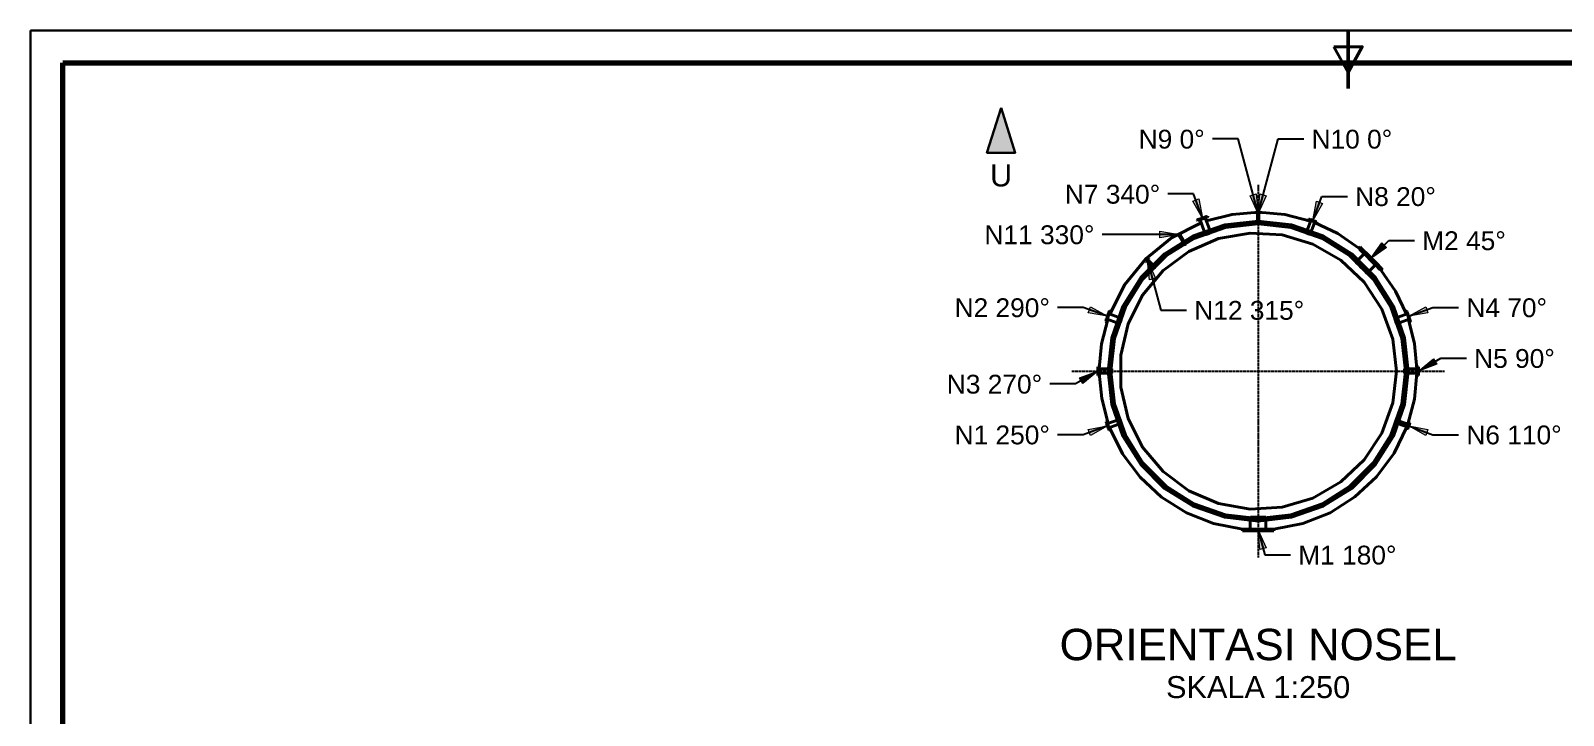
# Model space of a CAD drawing. Header units: millimetres. Extents: x 5 to 415, y 5 to 292.
# Drawn here: x 5 to 243.5, y 185.4 to 292 of the extents above; entities that cross this region are included whole.
import ezdxf
from ezdxf.enums import TextEntityAlignment as Align

# ---------------------------------------------------------------- set-up
doc = ezdxf.new("R2010")
doc.units = ezdxf.units.MM
doc.linetypes.add('DASHED', pattern=[1.524, 1.27, -0.254])
for name, color, linetype in [('PFD-BINGKAI', 7, 'Continuous'), ('PFD-INSTRUMEN', 7, 'Continuous'), ('PFD-PERALATAN', 7, 'Continuous'), ('PFD-SINYAL', 7, 'Continuous'), ('PFD-TEKS', 7, 'Continuous')]:
    doc.layers.add(name, color=color, linetype=linetype)
doc.styles.add('PFD', font='arial.ttf')

msp = doc.modelspace()

# ---------------------------------------------------------------- hatches: boundary and pattern name
at = {"layer": 'PFD-INSTRUMEN'}
for points in [[(187.33, 262.82), (185.84, 265.46), (186.78, 265.81)], [(196, 263.54), (194.74, 266.31), (195.71, 266.57)], [(196, 263.54), (196.29, 266.57), (197.26, 266.31)], [(204.53, 262.44), (205.09, 265.43), (206.03, 265.09)], [(183.73, 260.26), (180.73, 259.76), (180.73, 260.76)], [(213.5, 256.5), (215.26, 258.97), (215.97, 258.26)], [(178.79, 256.21), (180.05, 253.45), (179.08, 253.19)], [(172.56, 247.53), (169.57, 248.09), (169.91, 249.03)], [(219.44, 247.53), (222.09, 249.03), (222.43, 248.09)], [(220.94, 239), (223.29, 240.93), (223.79, 240.07)], [(171.06, 239), (168.71, 237.07), (168.21, 237.93)], [(172.56, 230.47), (169.91, 228.97), (169.57, 229.91)], [(219.44, 230.47), (222.43, 229.91), (222.09, 228.97)], [(196, 214.26), (197.26, 211.49), (196.29, 211.23)]]:
    msp.add_hatch(color=7, dxfattribs=at).paths.add_polyline_path(points)
at = {"layer": 'PFD-PERALATAN'}
msp.add_hatch(color=7, dxfattribs=at).paths.add_polyline_path([(156, 280), (153.8, 273), (158.2, 273)])

# ---------------------------------------------------------------- linework, layer by layer
at = {"layer": 'PFD-BINGKAI', "linetype": 'Continuous', "lineweight": 30, "ltscale": 0.35}
msp.add_lwpolyline([(5, 292), (415, 292), (415, 5), (5, 5)], close=True, dxfattribs=at)
at = {"layer": 'PFD-BINGKAI', "linetype": 'Continuous', "lineweight": 50, "ltscale": 0.35}
msp.add_lwpolyline([(210, 292), (210, 283)], dxfattribs=at)
at = {"layer": 'PFD-BINGKAI', "linetype": 'Continuous', "lineweight": 40, "ltscale": 0.35}
msp.add_lwpolyline([(207.8, 289.5), (212.2, 289.5), (210, 285.5)], close=True, dxfattribs=at)
at = {"layer": 'PFD-BINGKAI', "linetype": 'Continuous', "lineweight": 80, "ltscale": 0.35}
msp.add_lwpolyline([(10, 287), (410, 287), (410, 10), (10, 10)], close=True, dxfattribs=at)
at = {"layer": 'PFD-INSTRUMEN', "linetype": 'Continuous', "lineweight": 25, "ltscale": 0.35}
for points in [[(192.89, 275.14), (188.89, 275.14)], [(196, 263.54), (192.89, 275.14)], [(196, 263.54), (199.11, 275.14)], [(199.11, 275.14), (203.11, 275.14)], [(185.96, 266.57), (181.96, 266.57)], [(187.33, 262.82), (185.96, 266.57)], [(204.53, 262.44), (205.9, 266.2)], [(205.9, 266.2), (209.9, 266.2)], [(175.73, 260.26), (171.73, 260.26)], [(183.73, 260.26), (175.73, 260.26)], [(213.5, 256.5), (216.33, 259.33)], [(216.33, 259.33), (220.33, 259.33)], [(178.79, 256.21), (180.86, 248.49)], [(168.8, 248.9), (164.8, 248.9)], [(172.56, 247.53), (168.8, 248.9)], [(180.86, 248.49), (184.86, 248.49)], [(219.44, 247.53), (223.2, 248.9)], [(223.2, 248.9), (227.2, 248.9)], [(220.94, 239), (224.41, 241)], [(224.41, 241), (228.41, 241)], [(171.06, 239), (167.59, 237)], [(167.59, 237), (163.59, 237)], [(168.8, 229.1), (164.8, 229.1)], [(172.56, 230.47), (168.8, 229.1)], [(219.44, 230.47), (223.2, 229.1)], [(223.2, 229.1), (227.2, 229.1)], [(196, 214.26), (197.04, 210.39)], [(197.04, 210.39), (201.04, 210.39)]]:
    msp.add_lwpolyline(points, dxfattribs=at)
at = {"layer": 'PFD-INSTRUMEN', "linetype": 'Continuous', "lineweight": 5, "ltscale": 0.35}
for points in [[(187.33, 262.82), (185.84, 265.46), (186.78, 265.81)], [(196, 263.54), (194.74, 266.31), (195.71, 266.57)], [(196, 263.54), (196.29, 266.57), (197.26, 266.31)], [(204.53, 262.44), (205.09, 265.43), (206.03, 265.09)], [(183.73, 260.26), (180.73, 259.76), (180.73, 260.76)], [(213.5, 256.5), (215.26, 258.97), (215.97, 258.26)], [(178.79, 256.21), (180.05, 253.45), (179.08, 253.19)], [(172.56, 247.53), (169.57, 248.09), (169.91, 249.03)], [(219.44, 247.53), (222.09, 249.03), (222.43, 248.09)], [(220.94, 239), (223.29, 240.93), (223.79, 240.07)], [(171.06, 239), (168.71, 237.07), (168.21, 237.93)], [(172.56, 230.47), (169.91, 228.97), (169.57, 229.91)], [(219.44, 230.47), (222.43, 229.91), (222.09, 228.97)], [(196, 214.26), (197.26, 211.49), (196.29, 211.23)]]:
    msp.add_lwpolyline(points, close=True, dxfattribs=at)
at = {"layer": 'PFD-PERALATAN', "linetype": 'Continuous', "lineweight": 30, "ltscale": 0.35}
msp.add_lwpolyline([(156, 280), (153.8, 273), (158.2, 273)], close=True, dxfattribs=at)
at = {"layer": 'PFD-PERALATAN', "linetype": 'Continuous', "lineweight": 40, "ltscale": 0.35}
for points in [[(219.35, 239), (218.76, 244.2), (217.04, 249.13), (214.25, 253.56), (210.56, 257.25), (206.13, 260.04), (201.2, 261.76), (196, 262.35), (190.8, 261.76), (185.87, 260.04), (181.44, 257.25), (177.75, 253.56), (174.96, 249.13), (173.24, 244.2), (172.65, 239), (173.24, 233.8), (174.96, 228.87), (177.75, 224.44), (181.44, 220.75), (185.87, 217.96), (190.8, 216.24), (196, 215.65), (201.2, 216.24), (206.13, 217.96), (210.56, 220.75), (214.25, 224.44), (217.04, 228.87), (218.76, 233.8), (219.35, 239)], [(219.34, 239), (218.76, 244.19), (217.03, 249.13), (214.25, 253.55), (210.55, 257.25), (206.13, 260.03), (201.19, 261.76), (196, 262.34), (190.81, 261.76), (185.87, 260.03), (181.45, 257.25), (177.75, 253.55), (174.97, 249.13), (173.24, 244.19), (172.66, 239), (173.24, 233.81), (174.97, 228.87), (177.75, 224.45), (181.45, 220.75), (185.87, 217.97), (190.81, 216.24), (196, 215.66), (201.19, 216.24), (206.13, 217.97), (210.55, 220.75), (214.25, 224.45), (217.03, 228.87), (218.76, 233.81), (219.34, 239)], [(186.51, 262.52), (186.59, 262.55), (186.69, 262.58), (186.82, 262.63), (186.97, 262.69), (187.15, 262.75), (187.33, 262.82), (187.52, 262.88), (187.69, 262.95), (187.85, 263), (187.98, 263.05), (188.07, 263.09), (188.13, 263.11)], [(186.55, 262.41), (186.51, 262.52)], [(186.55, 262.41), (186.63, 262.44), (186.73, 262.48), (186.86, 262.52), (187.01, 262.58), (187.19, 262.64), (187.37, 262.71), (187.55, 262.78), (187.73, 262.84), (187.88, 262.9), (188.01, 262.94), (188.11, 262.98), (188.17, 263)], [(187.6, 260.79), (186.96, 262.56)], [(188.43, 261.09), (187.78, 262.86)], [(204.14, 262.34), (200.15, 263.37), (196.05, 263.72), (191.95, 263.39), (187.96, 262.38)], [(188.19, 263.01), (188.16, 263.12)], [(195.7, 263.54), (195.76, 263.54), (195.87, 263.54), (195.93, 263.54), (196, 263.54), (196.07, 263.54), (196.13, 263.54), (196.19, 263.54), (196.27, 263.54)], [(195.7, 263.46), (195.7, 263.54)], [(195.7, 263.46), (195.76, 263.46), (195.87, 263.46), (195.93, 263.46), (196, 263.46), (196.07, 263.46), (196.13, 263.46), (196.19, 263.46), (196.27, 263.46)], [(195.88, 262.35), (195.88, 263.46)], [(195.88, 261.94), (195.88, 262.34)], [(196.12, 262.35), (196.12, 263.46)], [(196.12, 261.94), (196.12, 262.34)], [(196.3, 263.46), (196.3, 263.54)], [(203.67, 261.05), (204.18, 262.45)], [(203.86, 262.56), (203.9, 262.67)], [(203.86, 262.56), (203.92, 262.54), (204, 262.51), (204.1, 262.48), (204.22, 262.43), (204.35, 262.39), (204.49, 262.33), (204.63, 262.28), (204.77, 262.23), (204.89, 262.19), (204.99, 262.15), (205.06, 262.13), (205.11, 262.11)], [(203.9, 262.67), (203.96, 262.65), (204.04, 262.62), (204.14, 262.58), (204.26, 262.54), (204.39, 262.49), (204.53, 262.44), (204.67, 262.39), (204.81, 262.34), (204.93, 262.3), (205.03, 262.26), (205.1, 262.23), (205.15, 262.22)], [(187.13, 262.08), (182.53, 259.73), (178.52, 256.48), (175.27, 252.47), (172.92, 247.87)], [(218.94, 239), (218.37, 244.11), (216.67, 248.96), (213.94, 253.31), (210.31, 256.94), (205.96, 259.67), (201.11, 261.37), (196, 261.94), (190.89, 261.37), (186.04, 259.67), (181.69, 256.94), (178.06, 253.31), (175.33, 248.96), (173.63, 244.11), (173.06, 239), (173.63, 233.89), (175.33, 229.04), (178.06, 224.69), (181.69, 221.06), (186.04, 218.33), (190.89, 216.63), (196, 216.06), (201.11, 216.63), (205.96, 218.33), (210.31, 221.06), (213.94, 224.69), (216.67, 229.04), (218.37, 233.89), (218.94, 239)], [(218.92, 239), (218.35, 244.1), (216.65, 248.94), (213.92, 253.29), (210.29, 256.92), (205.94, 259.65), (201.1, 261.35), (196, 261.92), (190.9, 261.35), (186.06, 259.65), (181.71, 256.92), (178.08, 253.29), (175.35, 248.94), (173.65, 244.1), (173.08, 239), (173.65, 233.9), (175.35, 229.06), (178.08, 224.71), (181.71, 221.08), (186.06, 218.35), (190.9, 216.65), (196, 216.08), (201.1, 216.65), (205.94, 218.35), (210.29, 221.08), (213.92, 224.71), (216.65, 229.06), (218.35, 233.9), (218.92, 239)], [(217.52, 239), (216.94, 243.96), (215.23, 248.66), (212.49, 252.83), (208.85, 256.26), (204.52, 258.76), (199.74, 260.19), (194.75, 260.48), (189.83, 259.62), (185.24, 257.64), (181.23, 254.65), (178.02, 250.83), (175.78, 246.36), (174.63, 241.5), (174.63, 236.5), (175.78, 231.64), (178.02, 227.17), (181.23, 223.35), (185.24, 220.36), (189.83, 218.38), (194.75, 217.52), (199.74, 217.81), (204.52, 219.24), (208.85, 221.74), (212.49, 225.17), (215.23, 229.34), (216.94, 234.04), (217.52, 239)], [(183.47, 260.11), (183.52, 260.14), (183.57, 260.16), (183.62, 260.19), (183.67, 260.22), (183.73, 260.26), (183.79, 260.29), (183.84, 260.32), (183.89, 260.35), (183.93, 260.37), (183.98, 260.4)], [(183.51, 260.03), (183.47, 260.11)], [(183.51, 260.03), (183.57, 260.06), (183.61, 260.09), (183.66, 260.11), (183.71, 260.15), (183.77, 260.18), (183.83, 260.21), (183.88, 260.24), (183.93, 260.27), (183.98, 260.3), (184.03, 260.33)], [(184.22, 259.16), (183.67, 260.12)], [(184.43, 259.28), (183.88, 260.24)], [(184.03, 260.33), (183.99, 260.41)], [(187.74, 260.41), (187.61, 260.78)], [(187.8, 260.24), (187.75, 260.38)], [(187.8, 260.24), (187.84, 260.25), (187.89, 260.27), (187.96, 260.29), (188.04, 260.32), (188.12, 260.35), (188.22, 260.39), (188.31, 260.42), (188.39, 260.45), (188.47, 260.48), (188.54, 260.5), (188.59, 260.52), (188.63, 260.54)], [(188.57, 260.71), (188.43, 261.08)], [(188.63, 260.54), (188.57, 260.68)], [(195.88, 261.76), (195.88, 261.92)], [(195.88, 261.76), (195.95, 261.76), (196, 261.76), (196.05, 261.76), (196.11, 261.76)], [(196.12, 261.76), (196.12, 261.92)], [(203.47, 260.5), (203.52, 260.65)], [(203.47, 260.5), (203.54, 260.48), (203.59, 260.46), (203.65, 260.44), (203.71, 260.41), (203.78, 260.39), (203.85, 260.36), (203.92, 260.34), (203.98, 260.32), (204.03, 260.3), (204.07, 260.28)], [(203.53, 260.67), (203.67, 261.05)], [(204.1, 260.27), (204.15, 260.42)], [(204.16, 260.44), (204.3, 260.82)], [(204.3, 260.82), (204.81, 262.22)], [(211.67, 258.12), (208.38, 260.4), (204.77, 262.11)], [(205.13, 262.1), (205.16, 262.21)], [(184.42, 258.81), (184.22, 259.16)], [(184.63, 258.93), (184.43, 259.28)], [(184.52, 258.65), (184.44, 258.79)], [(184.52, 258.65), (184.55, 258.67), (184.6, 258.7), (184.64, 258.72), (184.69, 258.75), (184.72, 258.77)], [(184.72, 258.77), (184.64, 258.91)], [(211.66, 258.11), (211.77, 258.22)], [(211.66, 258.11), (211.7, 258.07), (211.83, 257.94), (212.03, 257.73), (212.31, 257.46), (212.63, 257.13), (213, 256.77), (213.38, 256.38), (213.77, 256), (214.13, 255.63), (214.46, 255.31), (214.73, 255.03), (214.94, 254.83), (215.07, 254.7), (215.11, 254.66)], [(211.77, 258.22), (211.87, 258.32)], [(211.77, 258.22), (211.81, 258.18), (211.94, 258.05), (212.15, 257.85), (212.42, 257.57), (212.75, 257.25), (213.11, 256.88), (213.5, 256.5), (213.88, 256.11), (214.25, 255.75), (214.57, 255.42), (214.85, 255.15), (215.05, 254.94), (215.18, 254.81), (215.22, 254.77)], [(211.87, 258.32), (211.92, 258.28), (212.04, 258.15), (212.25, 257.95), (212.52, 257.67), (212.85, 257.35), (213.21, 256.98), (213.6, 256.6), (213.98, 256.21), (214.35, 255.85), (214.67, 255.52), (214.95, 255.25), (215.15, 255.04), (215.28, 254.92), (215.32, 254.87)], [(178.57, 256), (178.62, 256.05), (178.65, 256.08), (178.69, 256.12), (178.74, 256.17), (178.79, 256.21), (178.83, 256.26), (178.88, 256.31), (178.92, 256.35), (178.95, 256.38), (178.98, 256.41)], [(178.64, 255.94), (178.57, 256)], [(178.64, 255.94), (178.68, 255.99), (178.72, 256.02), (178.76, 256.06), (178.8, 256.1), (178.85, 256.15), (178.9, 256.2), (178.94, 256.24), (178.98, 256.28), (179.01, 256.32), (179.04, 256.34)], [(179.41, 255.42), (178.76, 256.07)], [(179.58, 255.59), (178.93, 256.24)], [(179.06, 256.36), (179, 256.43)], [(179.69, 255.14), (179.41, 255.42)], [(179.86, 255.31), (179.58, 255.59)], [(179.99, 255.18), (179.88, 255.29)], [(211.23, 255.96), (211.32, 256.05)], [(211.23, 255.96), (211.32, 255.87), (211.42, 255.77), (211.56, 255.63), (211.72, 255.47), (211.9, 255.29), (212.09, 255.09), (212.29, 254.9), (212.47, 254.72), (212.63, 254.56), (212.77, 254.42), (212.87, 254.32), (212.93, 254.25)], [(211.34, 256.06), (211.62, 256.35)], [(211.62, 256.35), (212.52, 257.25)], [(213.35, 254.62), (214.25, 255.52)], [(179.82, 255.01), (179.71, 255.12)], [(179.82, 255.01), (179.85, 255.04), (179.89, 255.07), (179.93, 255.11), (179.96, 255.15), (179.99, 255.18)], [(212.96, 254.23), (213.05, 254.32)], [(213.06, 254.34), (213.35, 254.62)], [(215.11, 254.66), (215.22, 254.77)], [(219.08, 247.87), (217.37, 251.43), (215.12, 254.67)], [(215.22, 254.77), (215.32, 254.87)], [(172.26, 246.71), (172.29, 246.79), (172.33, 246.89), (172.37, 247.02), (172.43, 247.17), (172.49, 247.35), (172.56, 247.53), (172.63, 247.71), (172.69, 247.89), (172.75, 248.04), (172.79, 248.18), (172.83, 248.27), (172.85, 248.33)], [(172.37, 246.67), (172.4, 246.75), (172.43, 246.85), (172.48, 246.98), (172.54, 247.14), (172.6, 247.31), (172.67, 247.49), (172.73, 247.68), (172.8, 247.85), (172.85, 248.01), (172.9, 248.14), (172.94, 248.24), (172.96, 248.3)], [(172.97, 248.32), (172.86, 248.35)], [(219.03, 248.32), (219.14, 248.35)], [(219.03, 248.32), (219.06, 248.24), (219.1, 248.14), (219.15, 248.01), (219.2, 247.85), (219.27, 247.68), (219.33, 247.49), (219.4, 247.31), (219.46, 247.14), (219.52, 246.98), (219.57, 246.85), (219.6, 246.75), (219.63, 246.69)], [(219.14, 248.35), (219.17, 248.27), (219.21, 248.18), (219.25, 248.04), (219.31, 247.89), (219.37, 247.71), (219.44, 247.53), (219.51, 247.35), (219.57, 247.17), (219.63, 247.02), (219.67, 246.89), (219.71, 246.79), (219.73, 246.73)], [(172.62, 247.04), (171.65, 243.24), (171.28, 239.34)], [(172.37, 246.67), (172.26, 246.71)], [(173.91, 246.57), (172.52, 247.08)], [(174.21, 247.4), (172.82, 247.9)], [(174.29, 246.43), (173.92, 246.57)], [(174.59, 247.26), (174.22, 247.39)], [(174.46, 246.37), (174.32, 246.43)], [(174.46, 246.37), (174.48, 246.41), (174.5, 246.46), (174.52, 246.53), (174.55, 246.61), (174.58, 246.69), (174.61, 246.78), (174.65, 246.88), (174.68, 246.96), (174.71, 247.04), (174.73, 247.11), (174.75, 247.16), (174.76, 247.2)], [(174.76, 247.2), (174.62, 247.25)], [(217.24, 247.2), (217.38, 247.25)], [(217.24, 247.2), (217.25, 247.16), (217.27, 247.11), (217.29, 247.04), (217.32, 246.96), (217.35, 246.88), (217.39, 246.78), (217.42, 246.69), (217.45, 246.61), (217.48, 246.53), (217.5, 246.46), (217.52, 246.41), (217.54, 246.37)], [(217.41, 247.26), (217.78, 247.39)], [(217.54, 246.37), (217.68, 246.43)], [(217.71, 246.43), (218.08, 246.57)], [(217.79, 247.4), (219.18, 247.9)], [(218.09, 246.57), (219.48, 247.08)], [(220.72, 239.34), (220.35, 243.24), (219.38, 247.04)], [(219.63, 246.67), (219.74, 246.71)], [(171.06, 238.33), (171.06, 238.39), (171.06, 238.47), (171.06, 238.58), (171.06, 238.71), (171.06, 238.85), (171.06, 239), (171.06, 239.15), (171.06, 239.29), (171.06, 239.42), (171.06, 239.53), (171.06, 239.61), (171.06, 239.67)], [(171.17, 239.67), (171.06, 239.67)], [(171.17, 238.33), (171.17, 238.39), (171.17, 238.47), (171.17, 238.58), (171.17, 238.71), (171.17, 238.85), (171.17, 239), (171.17, 239.15), (171.17, 239.29), (171.17, 239.42), (171.17, 239.53), (171.17, 239.61), (171.17, 239.67)], [(172.65, 239.34), (171.17, 239.34)], [(172.65, 238.66), (171.17, 238.66)], [(171.28, 238.66), (171.66, 234.71), (172.66, 230.86)], [(173.06, 239.34), (172.66, 239.34)], [(173.06, 238.66), (172.66, 238.66)], [(173.24, 239.34), (173.08, 239.34)], [(173.24, 238.66), (173.08, 238.66)], [(173.24, 238.66), (173.24, 238.74), (173.24, 238.79), (173.24, 238.85), (173.24, 238.93), (173.24, 239), (173.24, 239.07), (173.24, 239.15), (173.24, 239.21), (173.24, 239.26), (173.24, 239.33)], [(218.76, 239.34), (218.76, 239.29), (218.76, 239.21), (218.76, 239.15), (218.76, 239.07), (218.76, 239)], [(218.76, 239.34), (218.92, 239.34)], [(218.76, 239), (218.76, 238.93), (218.76, 238.85), (218.76, 238.79), (218.76, 238.74), (218.76, 238.68)], [(218.76, 238.66), (218.92, 238.66)], [(218.94, 239.34), (219.34, 239.34)], [(218.94, 238.66), (219.34, 238.66)], [(219.31, 230.76), (220.34, 234.65), (220.72, 238.66)], [(219.35, 239.34), (220.83, 239.34)], [(219.35, 238.66), (220.83, 238.66)], [(220.83, 239.67), (220.83, 239.61), (220.83, 239.53), (220.83, 239.48), (220.83, 239.42), (220.83, 239.36), (220.83, 239.29), (220.83, 239.22), (220.83, 239.15), (220.83, 239.08), (220.83, 239)], [(220.83, 239.67), (220.94, 239.67)], [(220.83, 239), (220.83, 238.92), (220.83, 238.85), (220.83, 238.78), (220.83, 238.71), (220.83, 238.64), (220.83, 238.58), (220.83, 238.52), (220.83, 238.47), (220.83, 238.39), (220.83, 238.33)], [(220.94, 239.67), (220.94, 239.61), (220.94, 239.53), (220.94, 239.48), (220.94, 239.42), (220.94, 239.36), (220.94, 239.29), (220.94, 239.22), (220.94, 239.15), (220.94, 239.08), (220.94, 239)], [(220.94, 239), (220.94, 238.92), (220.94, 238.85), (220.94, 238.78), (220.94, 238.71), (220.94, 238.64), (220.94, 238.58), (220.94, 238.52), (220.94, 238.47), (220.94, 238.39), (220.94, 238.33)], [(171.17, 238.33), (171.06, 238.33)], [(220.83, 238.33), (220.94, 238.33)], [(174.33, 231.47), (173.95, 231.33)], [(174.5, 231.53), (174.35, 231.48)], [(174.73, 230.9), (174.7, 230.97), (174.68, 231.02), (174.66, 231.08), (174.64, 231.15), (174.61, 231.22), (174.59, 231.29), (174.56, 231.35), (174.54, 231.41), (174.52, 231.46), (174.51, 231.5)], [(217.47, 231.43), (217.45, 231.38), (217.42, 231.31), (217.4, 231.26), (217.39, 231.22), (217.37, 231.17), (217.35, 231.12), (217.34, 231.08), (217.32, 231.02)], [(217.47, 231.43), (217.61, 231.38)], [(217.64, 231.37), (218.01, 231.23)], [(172.44, 231.14), (172.33, 231.1)], [(172.79, 229.84), (172.77, 229.9), (172.74, 229.97), (172.7, 230.07), (172.66, 230.19), (172.61, 230.33), (172.56, 230.47), (172.51, 230.61), (172.46, 230.74), (172.42, 230.86), (172.38, 230.96), (172.35, 231.04), (172.34, 231.09)], [(172.9, 229.87), (172.87, 229.94), (172.85, 230.01), (172.81, 230.11), (172.77, 230.23), (172.72, 230.37), (172.67, 230.51), (172.61, 230.65), (172.57, 230.78), (172.52, 230.9), (172.49, 231), (172.46, 231.08), (172.44, 231.12)], [(173.95, 231.33), (172.55, 230.82)], [(174.18, 230.7), (172.78, 230.19)], [(172.9, 229.87), (172.79, 229.84)], [(172.89, 230.23), (174.89, 226.13), (177.62, 222.47), (180.97, 219.37), (184.84, 216.94), (189.08, 215.27), (193.56, 214.4)], [(174.56, 230.84), (174.18, 230.7)], [(174.73, 230.9), (174.58, 230.85)], [(198.44, 214.4), (202.94, 215.27), (207.2, 216.96), (211.07, 219.41), (214.43, 222.52), (217.15, 226.21), (219.15, 230.33)], [(217.31, 231), (217.46, 230.95)], [(217.48, 230.94), (217.86, 230.8)], [(217.86, 230.8), (219.28, 230.28)], [(218.02, 231.23), (219.44, 230.71)], [(219.51, 230.93), (219.5, 230.89), (219.48, 230.83), (219.45, 230.77), (219.42, 230.69), (219.39, 230.59), (219.36, 230.5), (219.32, 230.4), (219.29, 230.31), (219.26, 230.23), (219.23, 230.16), (219.22, 230.11), (219.2, 230.07)], [(219.2, 230.07), (219.28, 230.04)], [(219.6, 230.9), (219.58, 230.86), (219.56, 230.8), (219.54, 230.74), (219.51, 230.66), (219.47, 230.56), (219.44, 230.47), (219.4, 230.37), (219.37, 230.28), (219.34, 230.2), (219.32, 230.13), (219.3, 230.08), (219.28, 230.04)], [(219.51, 230.93), (219.6, 230.9)], [(194.78, 216.24), (194.78, 216.11)], [(194.78, 216.09), (194.78, 215.69)], [(194.78, 215.68), (194.78, 214.42)], [(197.22, 216.24), (197.1, 216.24), (196.95, 216.24), (196.76, 216.24), (196.53, 216.24), (196.27, 216.24), (196, 216.24), (195.73, 216.24), (195.47, 216.24), (195.24, 216.24), (195.05, 216.24), (194.9, 216.24), (194.81, 216.24)], [(197.22, 216.24), (197.22, 216.11)], [(197.22, 216.09), (197.22, 215.69)], [(197.22, 215.68), (197.22, 214.42)], [(198.44, 214.42), (198.38, 214.42), (198.2, 214.42), (197.91, 214.42), (197.52, 214.42), (197.06, 214.42), (196.54, 214.42), (196, 214.42), (195.46, 214.42), (194.94, 214.42), (194.48, 214.42), (194.09, 214.42), (193.8, 214.42), (193.62, 214.42), (193.56, 214.42)], [(193.56, 214.42), (193.56, 214.26)], [(198.44, 214.26), (198.38, 214.26), (198.2, 214.26), (197.91, 214.26), (197.52, 214.26), (197.06, 214.26), (196.54, 214.26), (196, 214.26), (195.46, 214.26), (194.94, 214.26), (194.48, 214.26), (194.09, 214.26), (193.8, 214.26), (193.62, 214.26), (193.56, 214.26)], [(193.56, 214.26), (193.56, 214.11)], [(198.44, 214.11), (198.38, 214.11), (198.2, 214.11), (197.91, 214.11), (197.52, 214.11), (197.06, 214.11), (196.54, 214.11), (196, 214.11), (195.46, 214.11), (194.94, 214.11), (194.48, 214.11), (194.09, 214.11), (193.8, 214.11), (193.62, 214.11), (193.56, 214.11)], [(198.44, 214.42), (198.44, 214.26)], [(198.44, 214.26), (198.44, 214.11)]]:
    msp.add_lwpolyline(points, dxfattribs=at)
at = {"layer": 'PFD-SINYAL', "linetype": 'DASHED', "lineweight": 25, "ltscale": 0.35}
for points in [[(196, 268), (196, 210)], [(167, 239), (225, 239)]]:
    msp.add_lwpolyline(points, dxfattribs=at)

# ---------------------------------------------------------------- texts
at = {"layer": 'PFD-TEKS', "style": 'PFD'}
for s, p in [('N9 0°', (187.69, 273.64)), ('N7 340°', (180.76, 265.07)), ('N11 330°', (170.53, 258.76)), ('N2 290°', (163.6, 247.4)), ('N3 270°', (162.39, 235.5)), ('N1 250°', (163.6, 227.6))]:
    msp.add_text(s, height=2.93, dxfattribs=at).set_placement(p, align=Align.RIGHT)
for s, p in [('N10 0°', (204.31, 273.64)), ('N8 20°', (211.1, 264.7)), ('M2 45°', (221.53, 257.83)), ('N12 315°', (186.06, 246.99)), ('N4 70°', (228.4, 247.4)), ('N5 90°', (229.61, 239.5)), ('N6 110°', (228.4, 227.6)), ('M1 180°', (202.24, 208.89))]:
    msp.add_text(s, height=2.93, dxfattribs=at).set_placement(p)
for s, height, p in [('U', 3.42, (156, 267.75)), ('ORIENTASI NOSEL', 4.8827, (196, 194)), ('SKALA 1:250', 3.4179, (196, 188.1))]:
    msp.add_text(s, height=height, dxfattribs=at).set_placement(p, align=Align.CENTER)

doc.saveas('drawing.dxf')
